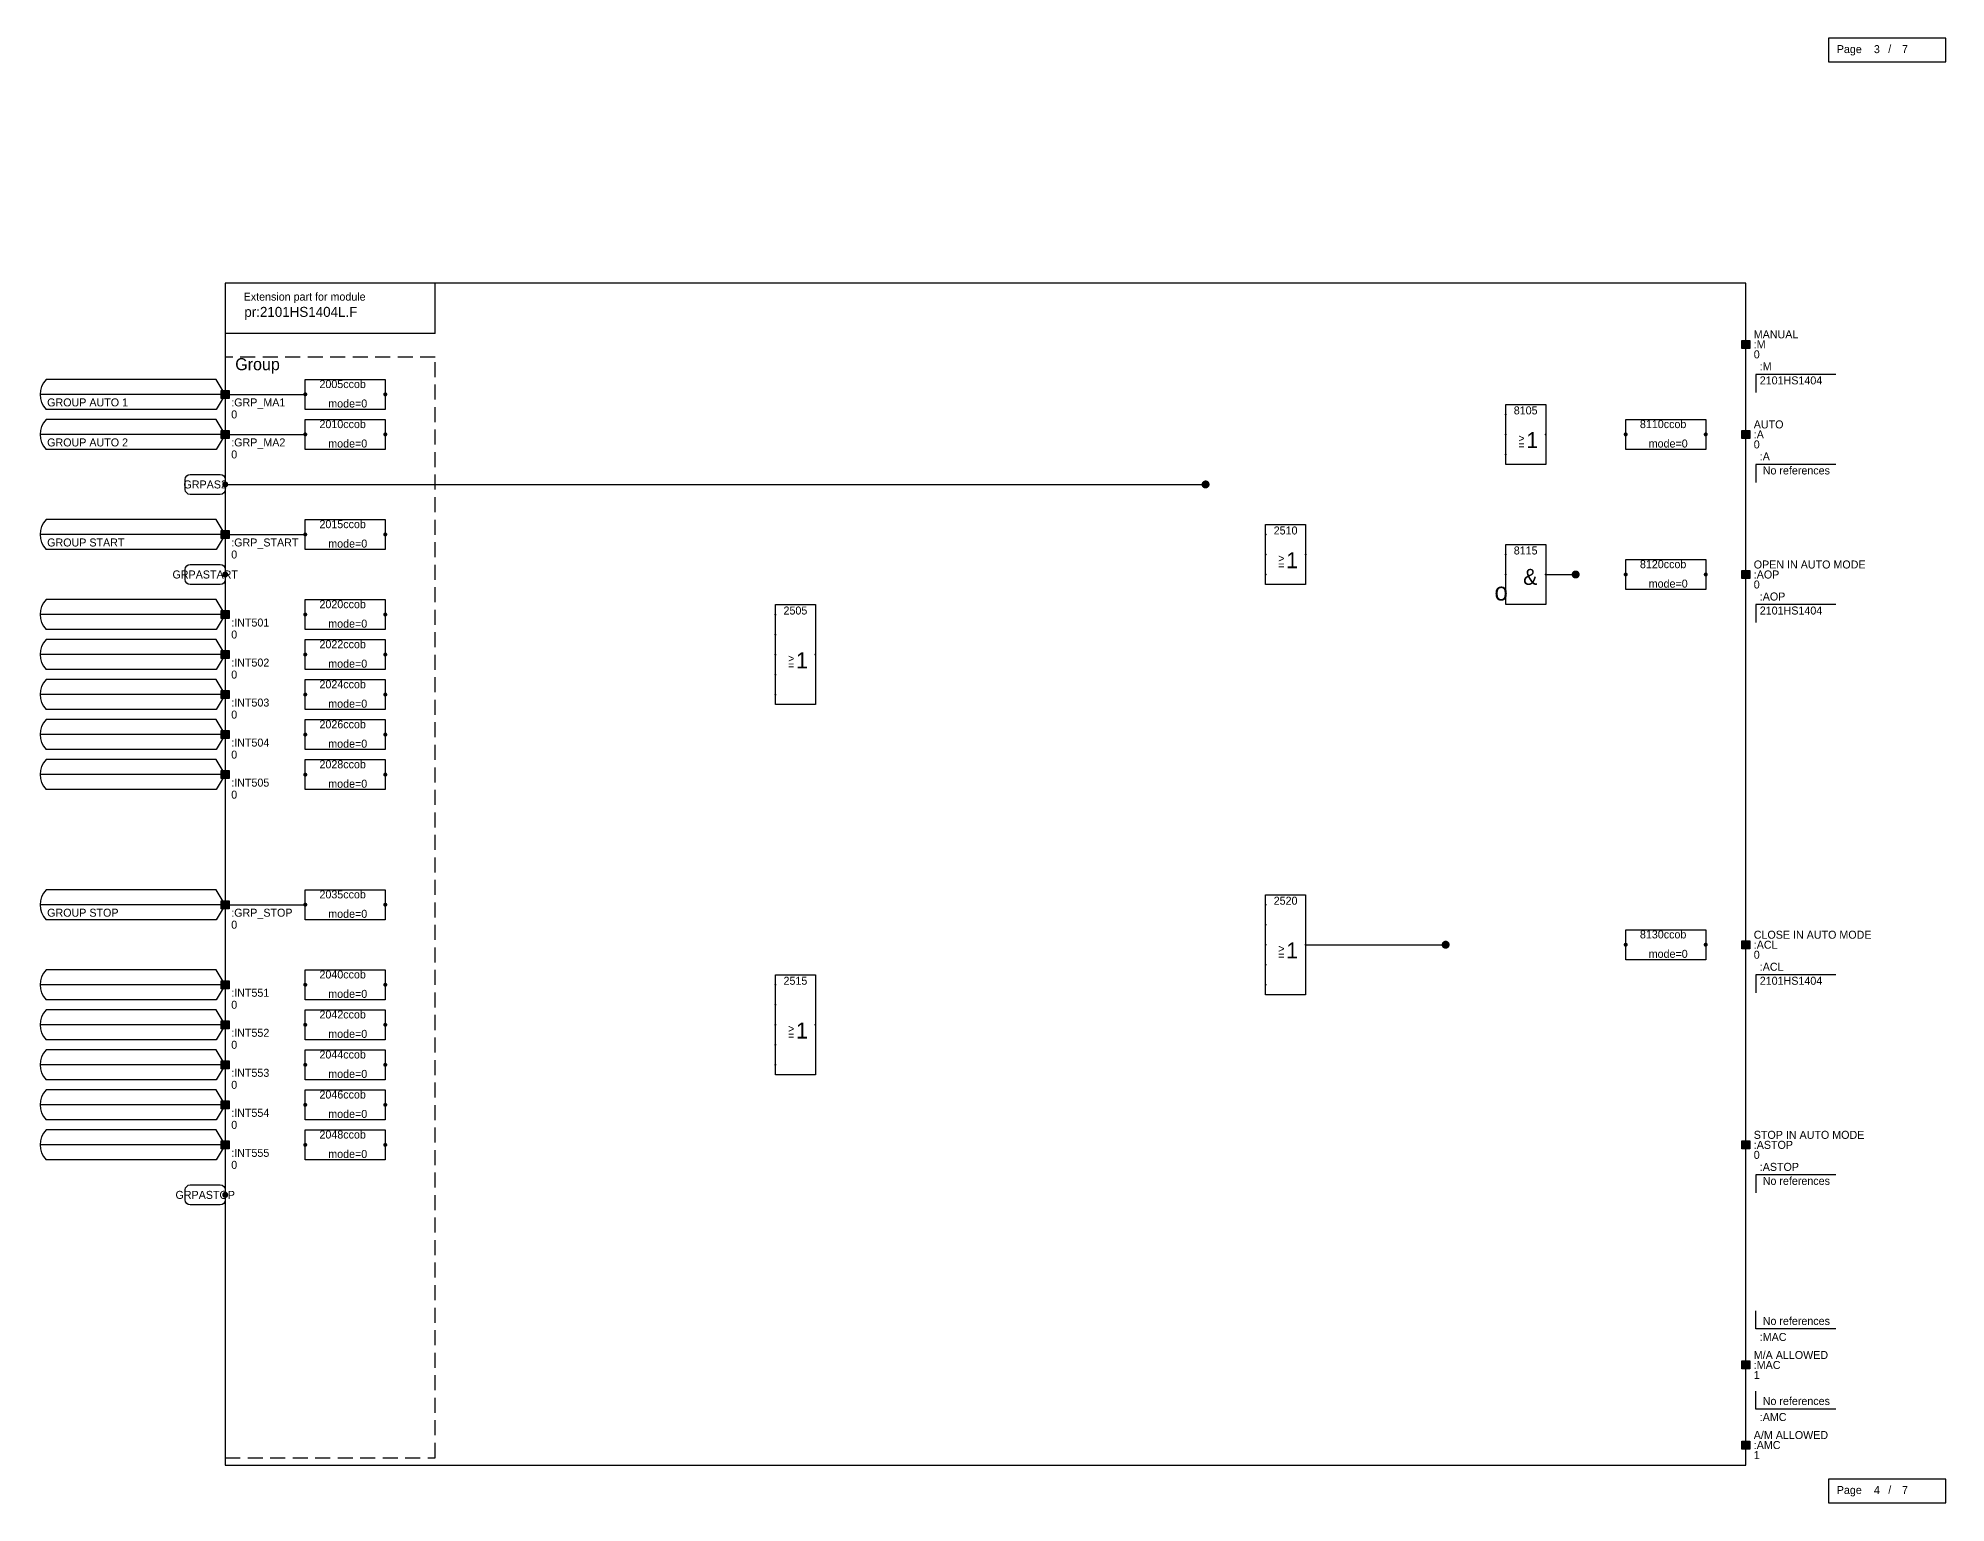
# Model space of a CAD drawing. Extents: x 0 to 2880, y 21 to 2078.
# Drawn here: x 966 to 1920, y 21 to 753 of the extents above; entities that cross this region are included whole.
import ezdxf
from ezdxf.enums import TextEntityAlignment as Align

# ---------------------------------------------------------------- set-up
doc = ezdxf.new("R2010")
doc.units = 0
doc.header["$LTSCALE"] = 15
doc.header["$MEASUREMENT"] = 0
doc.linetypes.add('DASHED', pattern=[0.75, 0.5, -0.25])
doc.layers.get('0').update_dxf_attribs({"linetype": 'CONTINUOUS'})
for name, color, linetype in [('3', 7, 'CONTINUOUS'), ('4', 7, 'CONTINUOUS'), ('4_COM', 7, 'CONTINUOUS'), ('CROSSREF', 7, 'CONTINUOUS'), ('FUNCTION', 7, 'CONTINUOUS')]:
    doc.layers.add(name, color=color, linetype=linetype)
doc.styles.add('MONOTXT', font='MetsoMono.ttf')
doc.styles.get("Standard").update_dxf_attribs({"font": 'MetsoMono.ttf'})
doc.styles.add('TXT', font='MetsoMono.ttf')

# ---------------------------------------------------------------- blocks, each defined once
blk = doc.blocks.new('-OPBIN')
at = {"color": 7}
blk.add_lwpolyline([(-2, 2), (2, 2), (2, -2), (-2, -2)], close=True, dxfattribs=at)
blk.add_solid([(-1.95, 1.95), (1.95, 1.95), (-1.95, -1.95), (1.95, -1.95)], dxfattribs=at)
at = {"color": 7, "style": 'TXT'}
for tag, p, flags in [('$TYPE', (4, 8), 3), ('$CP', (0, -1.6), 2)]:
    blk.add_attdef(tag, p, '', height=4, dxfattribs=dict(at, flags=flags))
for tag, p in [('$COMMENT', (4, 3)), ('$NAME', (4, -2)), ('$VALUE', (4, -7))]:
    blk.add_attdef(tag, p, '', height=4, dxfattribs=at)
blk = doc.blocks.new('-EPIBIN')
at = {"color": 7}
for points in [[(0, 0), (-92.5, 0)], [(0, 0), (-4.5, 7.5), (-89.5, 7.5)], [(0, 0), (-4.5, -7.5), (-89.5, -7.5)]]:
    blk.add_lwpolyline(points, dxfattribs=at)
blk.add_lwpolyline([(-2, 2), (2, 2), (2, -2), (-2, -2)], close=True, dxfattribs=at)
blk.add_arc((-81.63, 0), 10.88, 136.4, 223.6, dxfattribs=at)
blk.add_solid([(-1.95, 1.95), (1.95, 1.95), (-1.95, -1.95), (1.95, -1.95)], dxfattribs=at)
at = {"color": 7, "style": 'TXT'}
for tag, p in [('$NAME', (-89, 2)), ('$COMMENT', (-89, -6)), ('$PNAME', (3, -6)), ('$VALUE', (3, -12))]:
    blk.add_attdef(tag, p, '', height=4, dxfattribs=at)
for tag, p, flags in [('$TYPE', (-34, 2), 3), ('$CP', (0, -1.6), 2), ('$TRANSFER', (-53, -6), 3), ('$RATE', (-89, -14), 1)]:
    blk.add_attdef(tag, p, '', height=4, dxfattribs=dict(at, flags=flags))
blk.add_attdef('$COMMENTP', text='', height=4, dxfattribs=at).set_placement((58, -6), align=Align.RIGHT)
blk = doc.blocks.new('CCOB_SMALL')
at = {"color": 7, "const_width": 1}
for points in [[(-0.5, 0, 1), (0.5, 0, 1)], [(39.5, 0, 1), (40.5, 0, 1)]]:
    blk.add_lwpolyline(points, format="xyb", close=True, dxfattribs=at)
at = {"color": 7}
blk.add_lwpolyline([(0, 7.5), (40, 7.5), (40, -7.5), (0, -7.5)], close=True, dxfattribs=at)
blk.add_text('ccob', height=4, dxfattribs=at).set_placement((19, 3.15))
blk.add_text('mode=', height=4, dxfattribs=at).set_placement((28, -6.55), align=Align.RIGHT)
for tag, p, flags in [('$NAME', (15, 7.5), 3), ('IN<', (2, -1.5), 2), ('CND<', (0, -15), 1), ('FMASK=', (0, -20), 1)]:
    blk.add_attdef(tag, p, '', height=4, dxfattribs=dict(at, flags=flags))
blk.add_attdef('$ORDER', text='', height=4, dxfattribs=at).set_placement((19, 3.15), align=Align.RIGHT)
at = {"color": 7, "flags": 2}
blk.add_attdef('OUT>', text='', height=4, dxfattribs=at).set_placement((38, -1.5), align=Align.RIGHT)
at = {"color": 7}
blk.add_attdef('MODE=', (28, -6.55), '', height=4, dxfattribs=at)
blk = doc.blocks.new('-LOO3L')
at = {"color": 7, "const_width": 0.5}
for points in [[(-0.25, 0, 1), (0.25, 0, 1)], [(-0.25, -10, 1), (0.25, -10, 1)], [(19.75, -10, 1), (20.25, -10, 1)], [(-0.25, -20, 1), (0.25, -20, 1)]]:
    blk.add_lwpolyline(points, format="xyb", close=True, dxfattribs=at)
blk.add_lwpolyline([(0, 5), (20, 5), (20, -25), (0, -25), (0, 5)])
at = {"color": 7}
for s, height, p in [('1', 8, (10.28, -16.87)), ('>', 4, (6.32, -13.93)), ('=', 4, (6.32, -17.36))]:
    blk.add_text(s, height=height, dxfattribs=at).set_placement(p)
for tag, p in [('NOTA', (-5.6, -3)), ('NOTB', (-5.6, -13)), ('NOTO', (20, -13)), ('NOTC', (-5.6, -23))]:
    blk.add_attdef(tag, p, '', height=9)
for tag, p, height, flags in [('A<BIN', (-1.91, -1.95), 4, 2), ('B<BIN', (-1.91, -11.77), 4, 2), ('C<BIN', (-1.91, -21.77), 4, 2), ('$&F-ROW1', (6.29, -23.8), 1, 3)]:
    blk.add_attdef(tag, p, '', height=height, dxfattribs=dict(at, flags=flags))
blk.add_attdef('$ORDER', text='', height=4).set_placement((10, 0), align=Align.CENTER)
at = {"color": 7, "flags": 2}
blk.add_attdef('O>BIN', text='', height=4, dxfattribs=at).set_placement((16.01, -11.95), align=Align.RIGHT)
at = {"flags": 3}
blk.add_attdef('$NAME', (0.75, -11.53), '', height=4, dxfattribs=at)
blk = doc.blocks.new('-SADMIN')
blk.add_lwpolyline([(1.28, 33), (1.28, 21.12), (60.01, 21.12), (60.01, 33), (1.28, 33)])
at = {"color": 7, "style": 'TXT'}
blk.add_text('Page', height=4, dxfattribs=at).set_placement((5.5, 25.54))
blk.add_text('/', height=4).set_placement((31.25, 25.72))
at = {"color": 7}
for tag, p in [('$PAGE_NO', (24.05, 25.52)), ('$PAGE_TOTAL', (38.1, 25.54))]:
    blk.add_attdef(tag, p, '', height=4, dxfattribs=at)
at = {"color": 7, "style": 'TXT', "flags": 1}
blk.add_attdef('$PAGE_CURR', (21.19, 20.01), '', height=4, dxfattribs=at)
at = {"color": 7, "flags": 1}
blk.add_attdef('$PAGE_SIZE', (21.19, 14.96), '', height=4, dxfattribs=at)
blk = doc.blocks.new('-EADMINM')
for q in [(205, 630.5), (100, 605.5)]:
    blk.add_line((205, 605.5), q)
at = {"color": 7}
blk.add_lwpolyline([(100, 40), (860, 40), (860, 630.5), (100, 630.5)], close=True, dxfattribs=at)
blk.add_text('Extension part for module', height=4).set_placement((109.21, 621.84))
blk.add_attdef('$NAME', (109.54, 613.73), '', height=5)
blk = doc.blocks.new('-LOA3L')
at = {"color": 7, "const_width": 0.5}
for points in [[(-0.25, 0, 1), (0.25, 0, 1)], [(-0.25, -10, 1), (0.25, -10, 1)], [(19.75, -10, 1), (20.25, -10, 1)], [(-0.25, -20, 1), (0.25, -20, 1)]]:
    blk.add_lwpolyline(points, format="xyb", close=True, dxfattribs=at)
blk.add_lwpolyline([(0, 5), (20, 5), (20, -25), (0, -25), (0, 5)])
at = {"color": 7}
blk.add_text('&', height=8, dxfattribs=at).set_placement((8.74, -15.17))
for tag, p in [('NOTA', (-5.6, -3)), ('NOTB', (-5.6, -13)), ('NOTO', (20, -13)), ('NOTC', (-5.6, -23))]:
    blk.add_attdef(tag, p, '', height=9)
for tag, p, height, flags in [('A<BIN', (-1.91, -1.95), 4, 2), ('B<BIN', (-1.91, -11.77), 4, 2), ('C<BIN', (-1.91, -21.77), 4, 2), ('$&F-ROW1', (6.29, -23.8), 1, 3)]:
    blk.add_attdef(tag, p, '', height=height, dxfattribs=dict(at, flags=flags))
blk.add_attdef('$ORDER', text='', height=4).set_placement((10, 0), align=Align.CENTER)
at = {"color": 7, "flags": 2}
blk.add_attdef('O>BIN', text='', height=4, dxfattribs=at).set_placement((16.01, -11.95), align=Align.RIGHT)
at = {"flags": 3}
blk.add_attdef('$NAME', (0.75, -11.53), '', height=4, dxfattribs=at)
blk = doc.blocks.new('-LOO5L')
blk.add_lwpolyline([(0, 5), (20, 5), (20, -45), (0, -45), (0, 5)])
at = {"layer": 'FUNCTION', "color": 7, "const_width": 0.5}
for points in [[(-0.25, 0, 1), (0.25, 0, 1)], [(-0.25, -10, 1), (0.25, -10, 1)], [(-0.25, -20, 1), (0.25, -20, 1)], [(19.75, -20, 1), (20.25, -20, 1)], [(-0.25, -30, 1), (0.25, -30, 1)], [(-0.25, -40, 1), (0.25, -40, 1)]]:
    blk.add_lwpolyline(points, format="xyb", close=True, dxfattribs=at)
for tag, p in [('NOTA', (-5.6, -3)), ('NOTB', (-5.6, -13)), ('NOTC', (-5.6, -23)), ('NOTO', (20, -23)), ('NOTD', (-5.6, -33)), ('NOTE', (-5.6, -43))]:
    blk.add_attdef(tag, p, '', height=9)
blk.add_attdef('$ORDER', text='', height=4).set_placement((10, 0), align=Align.CENTER)
at = {"layer": 'FUNCTION', "color": 7}
for s, height, p in [('1', 8, (10.28, -26.87)), ('>', 4, (6.32, -23.93)), ('=', 4, (6.32, -27.36))]:
    blk.add_text(s, height=height, dxfattribs=at).set_placement(p)
for tag, p, height, flags in [('A<BIN', (-1.91, -1.95), 4, 2), ('B<BIN', (-1.91, -11.95), 4, 2), ('C<BIN', (-1.91, -21.77), 4, 2), ('D<BIN', (-1.91, -31.77), 4, 2), ('E<BIN', (-1.91, -41.77), 4, 2), ('$&F-ROW1', (6.29, -43.8), 1, 3)]:
    blk.add_attdef(tag, p, '', height=height, dxfattribs=dict(at, flags=flags))
at = {"layer": 'FUNCTION', "color": 7, "flags": 2}
blk.add_attdef('O>BIN', text='', height=4, dxfattribs=at).set_placement((16.01, -21.95), align=Align.RIGHT)
at = {"layer": 'FUNCTION', "flags": 3}
blk.add_attdef('$NAME', (0.75, -21.53), '', height=4, dxfattribs=at)
blk = doc.blocks.new('--EU_82E650')
at = {"layer": 'CROSSREF', "color": 7}
blk.add_lwpolyline([(40, 8), (0, 8), (0, 17)], dxfattribs=at)
at = {"layer": 'CROSSREF', "color": 7, "style": 'MONOTXT'}
for s, p in [(' No references', (2, 10)), (':AMC', (2, 2))]:
    blk.add_text(s, height=4, dxfattribs=at).set_placement(p)
blk = doc.blocks.new('--EU_82E661')
at = {"layer": 'CROSSREF', "color": 7}
blk.add_lwpolyline([(40, 8), (0, 8), (0, 17)], dxfattribs=at)
at = {"layer": 'CROSSREF', "color": 7, "style": 'MONOTXT'}
for s, p in [(' No references', (2, 10)), (':MAC', (2, 2))]:
    blk.add_text(s, height=4, dxfattribs=at).set_placement(p)
blk = doc.blocks.new('--ED_82E672')
at = {"layer": 'CROSSREF', "color": 7}
blk.add_lwpolyline([(40, -10), (0, -10), (0, -19)], dxfattribs=at)
at = {"layer": 'CROSSREF', "color": 7, "style": 'MONOTXT'}
for s, p in [(':A', (2, -8)), (' No references', (2, -15))]:
    blk.add_text(s, height=4, dxfattribs=at).set_placement(p)
blk = doc.blocks.new('--ED_835AD1')
at = {"layer": 'CROSSREF', "color": 7}
blk.add_lwpolyline([(40, -10), (0, -10), (0, -19)], dxfattribs=at)
at = {"layer": 'CROSSREF', "color": 7, "style": 'MONOTXT'}
for s, p in [(':ASTOP', (2, -8)), (' No references', (2, -15))]:
    blk.add_text(s, height=4, dxfattribs=at).set_placement(p)
blk = doc.blocks.new('-LABEL_LEFT')
at = {"color": 7}
blk.add_lwpolyline([(-17.5, 5), (-2.5, 5, -0.41), (0, 2.5), (0, -2.5, -0.41), (-2.5, -5), (-17.5, -5, -0.41), (-20, -2.5), (-20, 2.5, -0.41), (-17.5, 5)], format="xyb", dxfattribs=at)
at = {"const_width": 1.5}
blk.add_lwpolyline([(0, -0.75, 1), (0, 0.75, 1)], format="xyb", close=True, dxfattribs=at)
at = {"color": 7}
for tag, p in [('$COMMENT1', (-23, 0)), ('$COMMENT2', (-23, -5))]:
    blk.add_attdef(tag, text='', height=4, dxfattribs=at).set_placement(p, align=Align.MIDDLE_RIGHT)
blk.add_attdef('$NAME', text='', height=4).set_placement((-10, 0), align=Align.MIDDLE)
at = {"flags": 2}
blk.add_attdef('$CP', (0, 0), '', height=2.5, dxfattribs=at)
blk = doc.blocks.new('--ED_82E346')
at = {"layer": 'CROSSREF', "color": 7}
blk.add_lwpolyline([(40, -10), (0, -10), (0, -19)], dxfattribs=at)
at = {"layer": 'CROSSREF', "color": 7, "style": 'MONOTXT'}
for s, p in [(':AOP', (2, -8)), ('2101HS1404', (2, -15))]:
    blk.add_text(s, height=4, dxfattribs=at).set_placement(p)
blk = doc.blocks.new('--ED_82E357')
at = {"layer": 'CROSSREF', "color": 7}
blk.add_lwpolyline([(40, -10), (0, -10), (0, -19)], dxfattribs=at)
at = {"layer": 'CROSSREF', "color": 7, "style": 'MONOTXT'}
for s, p in [(':ACL', (2, -8)), ('2101HS1404', (2, -15))]:
    blk.add_text(s, height=4, dxfattribs=at).set_placement(p)
blk = doc.blocks.new('--ED_82E420')
at = {"layer": 'CROSSREF', "color": 7}
blk.add_lwpolyline([(40, -10), (0, -10), (0, -19)], dxfattribs=at)
at = {"layer": 'CROSSREF', "color": 7, "style": 'MONOTXT'}
for s, p in [(':M', (2, -8)), ('2101HS1404', (2, -15))]:
    blk.add_text(s, height=4, dxfattribs=at).set_placement(p)

msp = doc.modelspace()

# ---------------------------------------------------------------- linework, layer by layer
at = {"layer": '4', "color": 7}
for points in [[(1060, 575), (1100, 575)], [(1060, 555), (1100, 555)], [(1060, 530), (1550, 530)], [(1060, 505), (1100, 505)], [(1720, 485), (1735, 485)], [(1060, 320), (1100, 320)], [(1600, 300), (1670, 300)]]:
    msp.add_lwpolyline(points, dxfattribs=at)
for points in [[(1140, 575, 0, 0, 0), (1185, 575, 0, 0, 0), (1185, 565, 0, 0, 0), (1695, 565, 0, 0, 0), (1695, 565, 5, 0, 0), (1700, 565, 0, 0, 0)], [(1140, 555, 0, 0, 0), (1695, 555, 0, 0, 0), (1695, 555, 5, 0, 0), (1700, 555, 0, 0, 0)], [(1720, 555, 0, 0, 0), (1755, 555, 0, 0, 0), (1755, 555, 5, 0, 0), (1760, 555, 0, 0, 0)], [(1800, 555, 0, 0, 0), (1815, 555, 0, 0, 0), (1815, 555, 5, 0, 0), (1820, 555, 0, 0, 0)], [(1550, 530, 0, 0, 0), (1670, 530, 0, 0, 0), (1670, 545, 0, 0, 0), (1695, 545, 0, 0, 0), (1695, 545, 5, 0, 0), (1700, 545, 0, 0, 0)], [(1550, 530, 0, 0, 0), (1550, 310, 0, 0, 0), (1575, 310, 0, 0, 0), (1575, 310, 5, 0, 0), (1580, 310, 0, 0, 0)], [(1140, 505, 0, 0, 0), (1575, 505, 0, 0, 0), (1575, 505, 5, 0, 0), (1580, 505, 0, 0, 0)], [(1060, 485, 0, 0, 0), (1460, 485, 0, 0, 0), (1460, 495, 0, 0, 0), (1575, 495, 0, 0, 0), (1575, 495, 5, 0, 0), (1580, 495, 0, 0, 0)], [(1600, 495, 0, 0, 0), (1695, 495, 0, 0, 0), (1695, 495, 5, 0, 0), (1700, 495, 0, 0, 0)], [(1355, 445, 0, 0, 0), (1470, 445, 0, 0, 0), (1470, 485, 0, 0, 0), (1575, 485, 0, 0, 0), (1575, 485, 5, 0, 0), (1580, 485, 0, 0, 0)], [(1735, 485, 0, 0, 0), (1755, 485, 0, 0, 0), (1755, 485, 5, 0, 0), (1760, 485, 0, 0, 0)], [(1800, 485, 0, 0, 0), (1815, 485, 0, 0, 0), (1815, 485, 5, 0, 0), (1820, 485, 0, 0, 0)], [(1670, 300, 0, 0, 0), (1670, 475, 0, 0, 0), (1690, 475, 0, 0, 0), (1690, 475, 5, 0, 0), (1695, 475, 0, 0, 0)], [(1060, 465, 0, 0, 0), (1095, 465, 0, 0, 0), (1095, 465, 5, 0, 0), (1100, 465, 0, 0, 0)], [(1140, 465, 0, 0, 0), (1330, 465, 0, 0, 0), (1330, 465, 5, 0, 0), (1335, 465, 0, 0, 0)], [(1140, 405, 0, 0, 0), (1275, 405, 0, 0, 0), (1275, 455, 0, 0, 0), (1330, 455, 0, 0, 0), (1330, 455, 5, 0, 0), (1335, 455, 0, 0, 0)], [(1060, 445, 0, 0, 0), (1095, 445, 0, 0, 0), (1095, 445, 5, 0, 0), (1100, 445, 0, 0, 0)], [(1140, 445, 0, 0, 0), (1330, 445, 0, 0, 0), (1330, 445, 5, 0, 0), (1335, 445, 0, 0, 0)], [(1140, 385, 0, 0, 0), (1300, 385, 0, 0, 0), (1300, 430, 0, 0, 0), (1300, 435, 0, 0, 0), (1330, 435, 0, 0, 0), (1330, 435, 5, 0, 0), (1335, 435, 0, 0, 0)], [(1060, 425, 0, 0, 0), (1095, 425, 0, 0, 0), (1095, 425, 5, 0, 0), (1100, 425, 0, 0, 0)], [(1140, 425, 0, 0, 0), (1330, 425, 0, 0, 0), (1330, 425, 5, 0, 0), (1335, 425, 0, 0, 0)], [(1060, 405, 0, 0, 0), (1095, 405, 0, 0, 0), (1095, 405, 5, 0, 0), (1100, 405, 0, 0, 0)], [(1060, 385, 0, 0, 0), (1095, 385, 0, 0, 0), (1095, 385, 5, 0, 0), (1100, 385, 0, 0, 0)], [(1140, 320, 0, 0, 0), (1575, 320, 0, 0, 0), (1575, 320, 5, 0, 0), (1580, 320, 0, 0, 0)], [(1355, 260, 0, 0, 0), (1470, 260, 0, 0, 0), (1470, 300, 0, 0, 0), (1575, 300, 0, 0, 0), (1575, 300, 5, 0, 0), (1580, 300, 0, 0, 0)], [(1670, 300, 0, 0, 0), (1755, 300, 0, 0, 0), (1755, 300, 5, 0, 0), (1760, 300, 0, 0, 0)], [(1800, 300, 0, 0, 0), (1815, 300, 0, 0, 0), (1815, 300, 5, 0, 0), (1820, 300, 0, 0, 0)], [(1060, 175, 0, 0, 0), (1500, 175, 0, 0, 0), (1500, 290, 0, 0, 0), (1575, 290, 0, 0, 0), (1575, 290, 5, 0, 0), (1580, 290, 0, 0, 0)], [(1060, 280, 0, 0, 0), (1095, 280, 0, 0, 0), (1095, 280, 5, 0, 0), (1100, 280, 0, 0, 0)], [(1140, 280, 0, 0, 0), (1330, 280, 0, 0, 0), (1330, 280, 5, 0, 0), (1335, 280, 0, 0, 0)], [(1140, 220, 0, 0, 0), (1275, 220, 0, 0, 0), (1275, 270, 0, 0, 0), (1330, 270, 0, 0, 0), (1330, 270, 5, 0, 0), (1335, 270, 0, 0, 0)], [(1060, 260, 0, 0, 0), (1095, 260, 0, 0, 0), (1095, 260, 5, 0, 0), (1100, 260, 0, 0, 0)], [(1140, 260, 0, 0, 0), (1330, 260, 0, 0, 0), (1330, 260, 5, 0, 0), (1335, 260, 0, 0, 0)], [(1140, 200, 0, 0, 0), (1300, 200, 0, 0, 0), (1300, 250, 0, 0, 0), (1330, 250, 0, 0, 0), (1330, 250, 5, 0, 0), (1335, 250, 0, 0, 0)], [(1060, 240, 0, 0, 0), (1095, 240, 0, 0, 0), (1095, 240, 5, 0, 0), (1100, 240, 0, 0, 0)], [(1140, 240, 0, 0, 0), (1330, 240, 0, 0, 0), (1330, 240, 5, 0, 0), (1335, 240, 0, 0, 0)], [(1060, 220, 0, 0, 0), (1095, 220, 0, 0, 0), (1095, 220, 5, 0, 0), (1100, 220, 0, 0, 0)], [(1060, 200, 0, 0, 0), (1095, 200, 0, 0, 0), (1095, 200, 5, 0, 0), (1100, 200, 0, 0, 0)]]:
    msp.add_lwpolyline(points, format="xyseb", dxfattribs=at)
at = {"layer": '4', "color": 7, "const_width": 2}
for points in [[(1549, 530, 1), (1551, 530, 1)], [(1734, 485, 1), (1736, 485, 1)], [(1669, 300, 1), (1671, 300, 1)]]:
    msp.add_lwpolyline(points, format="xyb", close=True, dxfattribs=at)
at = {"layer": '4_COM', "color": 5, "linetype": 'DASHED'}
msp.add_lwpolyline([(1060, 593.64), (1060, 43.64), (1165, 43.64), (1165, 593.64)], close=True, dxfattribs=at)

# ---------------------------------------------------------------- block references
at = {"layer": '3', "color": 7}
ref = msp.add_blockref('-SADMIN', (1860, 720), dxfattribs=at)
ref.add_attrib('$PAGE_NO', '3', (1884.05, 745.52), dxfattribs={"color": 7, "height": 4})
ref.add_attrib('$PAGE_TOTAL', '7', (1898.1, 745.54), dxfattribs={"color": 7, "height": 4})
at = {"layer": '4', "color": 7}
ref = msp.add_blockref('-EADMINM', (960, 0), dxfattribs=at)
ref.add_attrib('$NAME', 'pr:2101HS1404L.F', (1069.54, 613.73), dxfattribs={"height": 5})
ref = msp.add_blockref('-OPBIN', (1820, 600), dxfattribs=at)
ref.add_attrib('$NAME', ':M', (1824, 598), dxfattribs={"color": 7, "height": 4, "style": 'TXT'})
ref.add_attrib('$COMMENT', 'MANUAL', (1824, 603), dxfattribs={"color": 7, "height": 4, "style": 'TXT'})
ref.add_attrib('$VALUE', '0', (1824, 593), dxfattribs={"color": 7, "height": 4, "style": 'TXT'})
ref = msp.add_blockref('-EPIBIN', (1060, 575), dxfattribs=at)
ref.add_attrib('$PNAME', ':GRP_MA1', (1063, 569), dxfattribs={"color": 7, "height": 4, "style": 'TXT'})
ref.add_attrib('$VALUE', '0', (1063, 563), dxfattribs={"color": 7, "height": 4, "style": 'TXT'})
ref.add_attrib('$COMMENT', 'GROUP AUTO 1', (971, 569), dxfattribs={"color": 7, "height": 4, "style": 'TXT'})
ref = msp.add_blockref('CCOB_SMALL', (1100, 575), dxfattribs=at)
ref.add_attrib('$ORDER', '2005', dxfattribs={"color": 7, "height": 4}).set_placement((1119, 578.15), align=Align.RIGHT)
ref.add_attrib('MODE=', '0', (1128, 568.45), dxfattribs={"color": 7, "height": 4})
for name, p in [('--ED_82E420', (1825, 595)), ('--ED_82E672', (1825, 550)), ('--ED_82E346', (1825, 480)), ('--ED_82E357', (1825, 295)), ('--ED_835AD1', (1825, 195)), ('--EU_82E661', (1825, 100)), ('--EU_82E650', (1825, 60))]:
    msp.add_blockref(name, p, dxfattribs=at)
ref = msp.add_blockref('-LOO3L', (1700, 565), dxfattribs=at)
ref.add_attrib('$ORDER', '8105', dxfattribs={"height": 4}).set_placement((1710, 565), align=Align.CENTER)
ref = msp.add_blockref('-EPIBIN', (1060, 555), dxfattribs=at)
ref.add_attrib('$PNAME', ':GRP_MA2', (1063, 549), dxfattribs={"color": 7, "height": 4, "style": 'TXT'})
ref.add_attrib('$VALUE', '0', (1063, 543), dxfattribs={"color": 7, "height": 4, "style": 'TXT'})
ref.add_attrib('$COMMENT', 'GROUP AUTO 2', (971, 549), dxfattribs={"color": 7, "height": 4, "style": 'TXT'})
ref = msp.add_blockref('CCOB_SMALL', (1100, 555), dxfattribs=at)
ref.add_attrib('$ORDER', '2010', dxfattribs={"color": 7, "height": 4}).set_placement((1119, 558.15), align=Align.RIGHT)
ref.add_attrib('MODE=', '0', (1128, 548.45), dxfattribs={"color": 7, "height": 4})
ref = msp.add_blockref('CCOB_SMALL', (1760, 555), dxfattribs=at)
ref.add_attrib('$ORDER', '8110', dxfattribs={"color": 7, "height": 4}).set_placement((1779, 558.15), align=Align.RIGHT)
ref.add_attrib('MODE=', '0', (1788, 548.45), dxfattribs={"color": 7, "height": 4})
ref = msp.add_blockref('-OPBIN', (1820, 555), dxfattribs=at)
ref.add_attrib('$NAME', ':A', (1824, 553), dxfattribs={"color": 7, "height": 4, "style": 'TXT'})
ref.add_attrib('$COMMENT', 'AUTO', (1824, 558), dxfattribs={"color": 7, "height": 4, "style": 'TXT'})
ref.add_attrib('$VALUE', '0', (1824, 548), dxfattribs={"color": 7, "height": 4, "style": 'TXT'})
ref = msp.add_blockref('-LABEL_LEFT', (1060, 530), dxfattribs=at)
ref.add_attrib('$NAME', 'GRPAS2', dxfattribs={"height": 4}).set_placement((1050, 530), align=Align.MIDDLE)
ref = msp.add_blockref('-EPIBIN', (1060, 505), dxfattribs=at)
ref.add_attrib('$PNAME', ':GRP_START', (1063, 499), dxfattribs={"color": 7, "height": 4, "style": 'TXT'})
ref.add_attrib('$VALUE', '0', (1063, 493), dxfattribs={"color": 7, "height": 4, "style": 'TXT'})
ref.add_attrib('$COMMENT', 'GROUP START', (971, 499), dxfattribs={"color": 7, "height": 4, "style": 'TXT'})
ref = msp.add_blockref('CCOB_SMALL', (1100, 505), dxfattribs=at)
ref.add_attrib('$ORDER', '2015', dxfattribs={"color": 7, "height": 4}).set_placement((1119, 508.15), align=Align.RIGHT)
ref.add_attrib('MODE=', '0', (1128, 498.45), dxfattribs={"color": 7, "height": 4})
ref = msp.add_blockref('-LOO3L', (1580, 505), dxfattribs=at)
ref.add_attrib('$ORDER', '2510', dxfattribs={"height": 4}).set_placement((1590, 505), align=Align.CENTER)
at = {"layer": '4'}
ref = msp.add_blockref('-LOA3L', (1700, 495), dxfattribs=at)
ref.add_attrib('$ORDER', '8115', dxfattribs={"height": 4}).set_placement((1710, 495), align=Align.CENTER)
ref.add_attrib('NOTC', 'o', (1694.4, 472), dxfattribs={"height": 9})
at = {"layer": '4', "color": 7}
ref = msp.add_blockref('-LABEL_LEFT', (1060, 485), dxfattribs=at)
ref.add_attrib('$NAME', 'GRPASTART', dxfattribs={"height": 4}).set_placement((1050, 485), align=Align.MIDDLE)
ref = msp.add_blockref('CCOB_SMALL', (1760, 485), dxfattribs=at)
ref.add_attrib('$ORDER', '8120', dxfattribs={"color": 7, "height": 4}).set_placement((1779, 488.15), align=Align.RIGHT)
ref.add_attrib('MODE=', '0', (1788, 478.45), dxfattribs={"color": 7, "height": 4})
ref = msp.add_blockref('-OPBIN', (1820, 485), dxfattribs=at)
ref.add_attrib('$NAME', ':AOP', (1824, 483), dxfattribs={"color": 7, "height": 4, "style": 'TXT'})
ref.add_attrib('$COMMENT', 'OPEN IN AUTO MODE', (1824, 488), dxfattribs={"color": 7, "height": 4, "style": 'TXT'})
ref.add_attrib('$VALUE', '0', (1824, 478), dxfattribs={"color": 7, "height": 4, "style": 'TXT'})
ref = msp.add_blockref('-EPIBIN', (1060, 465), dxfattribs=at)
ref.add_attrib('$PNAME', ':INT501', (1063, 459), dxfattribs={"height": 4})
ref.add_attrib('$VALUE', '0', (1063, 453), dxfattribs={"color": 7, "height": 4})
ref = msp.add_blockref('CCOB_SMALL', (1100, 465), dxfattribs=at)
ref.add_attrib('$ORDER', '2020', dxfattribs={"color": 7, "height": 4}).set_placement((1119, 468.15), align=Align.RIGHT)
ref.add_attrib('MODE=', '0', (1128, 458.45), dxfattribs={"color": 7, "height": 4})
ref = msp.add_blockref('-LOO5L', (1335, 465), dxfattribs=at)
ref.add_attrib('$ORDER', '2505', dxfattribs={"height": 4}).set_placement((1345, 465), align=Align.CENTER)
ref = msp.add_blockref('-EPIBIN', (1060, 445), dxfattribs=at)
ref.add_attrib('$PNAME', ':INT502', (1063, 439), dxfattribs={"height": 4})
ref.add_attrib('$VALUE', '0', (1063, 433), dxfattribs={"color": 7, "height": 4})
ref = msp.add_blockref('CCOB_SMALL', (1100, 445), dxfattribs=at)
ref.add_attrib('$ORDER', '2022', dxfattribs={"color": 7, "height": 4}).set_placement((1119, 448.15), align=Align.RIGHT)
ref.add_attrib('MODE=', '0', (1128, 438.45), dxfattribs={"color": 7, "height": 4})
ref = msp.add_blockref('-EPIBIN', (1060, 425), dxfattribs=at)
ref.add_attrib('$PNAME', ':INT503', (1063, 419), dxfattribs={"height": 4})
ref.add_attrib('$VALUE', '0', (1063, 413), dxfattribs={"color": 7, "height": 4})
ref = msp.add_blockref('CCOB_SMALL', (1100, 425), dxfattribs=at)
ref.add_attrib('$ORDER', '2024', dxfattribs={"color": 7, "height": 4}).set_placement((1119, 428.15), align=Align.RIGHT)
ref.add_attrib('MODE=', '0', (1128, 418.45), dxfattribs={"color": 7, "height": 4})
ref = msp.add_blockref('-EPIBIN', (1060, 405), dxfattribs=at)
ref.add_attrib('$PNAME', ':INT504', (1063, 399), dxfattribs={"height": 4})
ref.add_attrib('$VALUE', '0', (1063, 393), dxfattribs={"color": 7, "height": 4})
ref = msp.add_blockref('CCOB_SMALL', (1100, 405), dxfattribs=at)
ref.add_attrib('$ORDER', '2026', dxfattribs={"color": 7, "height": 4}).set_placement((1119, 408.15), align=Align.RIGHT)
ref.add_attrib('MODE=', '0', (1128, 398.45), dxfattribs={"color": 7, "height": 4})
ref = msp.add_blockref('-EPIBIN', (1060, 385), dxfattribs=at)
ref.add_attrib('$PNAME', ':INT505', (1063, 379), dxfattribs={"height": 4})
ref.add_attrib('$VALUE', '0', (1063, 373), dxfattribs={"color": 7, "height": 4})
ref = msp.add_blockref('CCOB_SMALL', (1100, 385), dxfattribs=at)
ref.add_attrib('$ORDER', '2028', dxfattribs={"color": 7, "height": 4}).set_placement((1119, 388.15), align=Align.RIGHT)
ref.add_attrib('MODE=', '0', (1128, 378.45), dxfattribs={"color": 7, "height": 4})
ref = msp.add_blockref('-EPIBIN', (1060, 320), dxfattribs=at)
ref.add_attrib('$PNAME', ':GRP_STOP', (1063, 314), dxfattribs={"color": 7, "height": 4, "style": 'TXT'})
ref.add_attrib('$VALUE', '0', (1063, 308), dxfattribs={"color": 7, "height": 4, "style": 'TXT'})
ref.add_attrib('$COMMENT', 'GROUP STOP', (971, 314), dxfattribs={"color": 7, "height": 4, "style": 'TXT'})
ref = msp.add_blockref('CCOB_SMALL', (1100, 320), dxfattribs=at)
ref.add_attrib('$ORDER', '2035', dxfattribs={"color": 7, "height": 4}).set_placement((1119, 323.15), align=Align.RIGHT)
ref.add_attrib('MODE=', '0', (1128, 313.45), dxfattribs={"color": 7, "height": 4})
ref = msp.add_blockref('-LOO5L', (1580, 320), dxfattribs=at)
ref.add_attrib('$ORDER', '2520', dxfattribs={"height": 4}).set_placement((1590, 320), align=Align.CENTER)
ref = msp.add_blockref('CCOB_SMALL', (1760, 300), dxfattribs=at)
ref.add_attrib('$ORDER', '8130', dxfattribs={"color": 7, "height": 4}).set_placement((1779, 303.15), align=Align.RIGHT)
ref.add_attrib('MODE=', '0', (1788, 293.45), dxfattribs={"color": 7, "height": 4})
ref = msp.add_blockref('-OPBIN', (1820, 300), dxfattribs=at)
ref.add_attrib('$NAME', ':ACL', (1824, 298), dxfattribs={"color": 7, "height": 4, "style": 'TXT'})
ref.add_attrib('$COMMENT', 'CLOSE IN AUTO MODE', (1824, 303), dxfattribs={"color": 7, "height": 4, "style": 'TXT'})
ref.add_attrib('$VALUE', '0', (1824, 293), dxfattribs={"color": 7, "height": 4, "style": 'TXT'})
ref = msp.add_blockref('-EPIBIN', (1060, 280), dxfattribs=at)
ref.add_attrib('$PNAME', ':INT551', (1063, 274), dxfattribs={"height": 4})
ref.add_attrib('$VALUE', '0', (1063, 268), dxfattribs={"color": 7, "height": 4})
ref = msp.add_blockref('CCOB_SMALL', (1100, 280), dxfattribs=at)
ref.add_attrib('$ORDER', '2040', dxfattribs={"color": 7, "height": 4}).set_placement((1119, 283.15), align=Align.RIGHT)
ref.add_attrib('MODE=', '0', (1128, 273.45), dxfattribs={"color": 7, "height": 4})
ref = msp.add_blockref('-LOO5L', (1335, 280), dxfattribs=at)
ref.add_attrib('$ORDER', '2515', dxfattribs={"height": 4}).set_placement((1345, 280), align=Align.CENTER)
ref = msp.add_blockref('-EPIBIN', (1060, 260), dxfattribs=at)
ref.add_attrib('$PNAME', ':INT552', (1063, 254), dxfattribs={"height": 4})
ref.add_attrib('$VALUE', '0', (1063, 248), dxfattribs={"color": 7, "height": 4})
ref = msp.add_blockref('CCOB_SMALL', (1100, 260), dxfattribs=at)
ref.add_attrib('$ORDER', '2042', dxfattribs={"color": 7, "height": 4}).set_placement((1119, 263.15), align=Align.RIGHT)
ref.add_attrib('MODE=', '0', (1128, 253.45), dxfattribs={"color": 7, "height": 4})
ref = msp.add_blockref('-EPIBIN', (1060, 240), dxfattribs=at)
ref.add_attrib('$PNAME', ':INT553', (1063, 234), dxfattribs={"height": 4})
ref.add_attrib('$VALUE', '0', (1063, 228), dxfattribs={"color": 7, "height": 4})
ref = msp.add_blockref('CCOB_SMALL', (1100, 240), dxfattribs=at)
ref.add_attrib('$ORDER', '2044', dxfattribs={"color": 7, "height": 4}).set_placement((1119, 243.15), align=Align.RIGHT)
ref.add_attrib('MODE=', '0', (1128, 233.45), dxfattribs={"color": 7, "height": 4})
ref = msp.add_blockref('-EPIBIN', (1060, 220), dxfattribs=at)
ref.add_attrib('$PNAME', ':INT554', (1063, 214), dxfattribs={"height": 4})
ref.add_attrib('$VALUE', '0', (1063, 208), dxfattribs={"color": 7, "height": 4})
ref = msp.add_blockref('CCOB_SMALL', (1100, 220), dxfattribs=at)
ref.add_attrib('$ORDER', '2046', dxfattribs={"color": 7, "height": 4}).set_placement((1119, 223.15), align=Align.RIGHT)
ref.add_attrib('MODE=', '0', (1128, 213.45), dxfattribs={"color": 7, "height": 4})
ref = msp.add_blockref('-EPIBIN', (1060, 200), dxfattribs=at)
ref.add_attrib('$PNAME', ':INT555', (1063, 194), dxfattribs={"height": 4})
ref.add_attrib('$VALUE', '0', (1063, 188), dxfattribs={"color": 7, "height": 4})
ref = msp.add_blockref('CCOB_SMALL', (1100, 200), dxfattribs=at)
ref.add_attrib('$ORDER', '2048', dxfattribs={"color": 7, "height": 4}).set_placement((1119, 203.15), align=Align.RIGHT)
ref.add_attrib('MODE=', '0', (1128, 193.45), dxfattribs={"color": 7, "height": 4})
ref = msp.add_blockref('-OPBIN', (1820, 200), dxfattribs=at)
ref.add_attrib('$NAME', ':ASTOP', (1824, 198), dxfattribs={"color": 7, "height": 4, "style": 'TXT'})
ref.add_attrib('$COMMENT', 'STOP IN AUTO MODE', (1824, 203), dxfattribs={"color": 7, "height": 4, "style": 'TXT'})
ref.add_attrib('$VALUE', '0', (1824, 193), dxfattribs={"color": 7, "height": 4, "style": 'TXT'})
ref = msp.add_blockref('-LABEL_LEFT', (1060, 175), dxfattribs=at)
ref.add_attrib('$NAME', 'GRPASTOP', dxfattribs={"height": 4}).set_placement((1050, 175), align=Align.MIDDLE)
ref = msp.add_blockref('-OPBIN', (1820, 90), dxfattribs=at)
ref.add_attrib('$NAME', ':MAC', (1824, 88), dxfattribs={"color": 7, "height": 4, "style": 'TXT'})
ref.add_attrib('$COMMENT', 'M/A ALLOWED', (1824, 93), dxfattribs={"color": 7, "height": 4, "style": 'TXT'})
ref.add_attrib('$VALUE', '1', (1824, 83), dxfattribs={"color": 7, "height": 4, "style": 'TXT'})
ref = msp.add_blockref('-OPBIN', (1820, 50), dxfattribs=at)
ref.add_attrib('$NAME', ':AMC', (1824, 48), dxfattribs={"color": 7, "height": 4, "style": 'TXT'})
ref.add_attrib('$COMMENT', 'A/M ALLOWED', (1824, 53), dxfattribs={"color": 7, "height": 4, "style": 'TXT'})
ref.add_attrib('$VALUE', '1', (1824, 43), dxfattribs={"color": 7, "height": 4, "style": 'TXT'})
ref = msp.add_blockref('-SADMIN', (1860, 0), dxfattribs=at)
ref.add_attrib('$PAGE_NO', '4', (1884.05, 25.52), dxfattribs={"color": 7, "height": 4})
ref.add_attrib('$PAGE_TOTAL', '7', (1898.1, 25.54), dxfattribs={"color": 7, "height": 4})

# ---------------------------------------------------------------- texts
at = {"layer": '4_COM', "color": 5, "style": 'MONOTXT'}
msp.add_text('Group', height=6, dxfattribs=at).set_placement((1065, 587.08))

doc.saveas('drawing.dxf')
